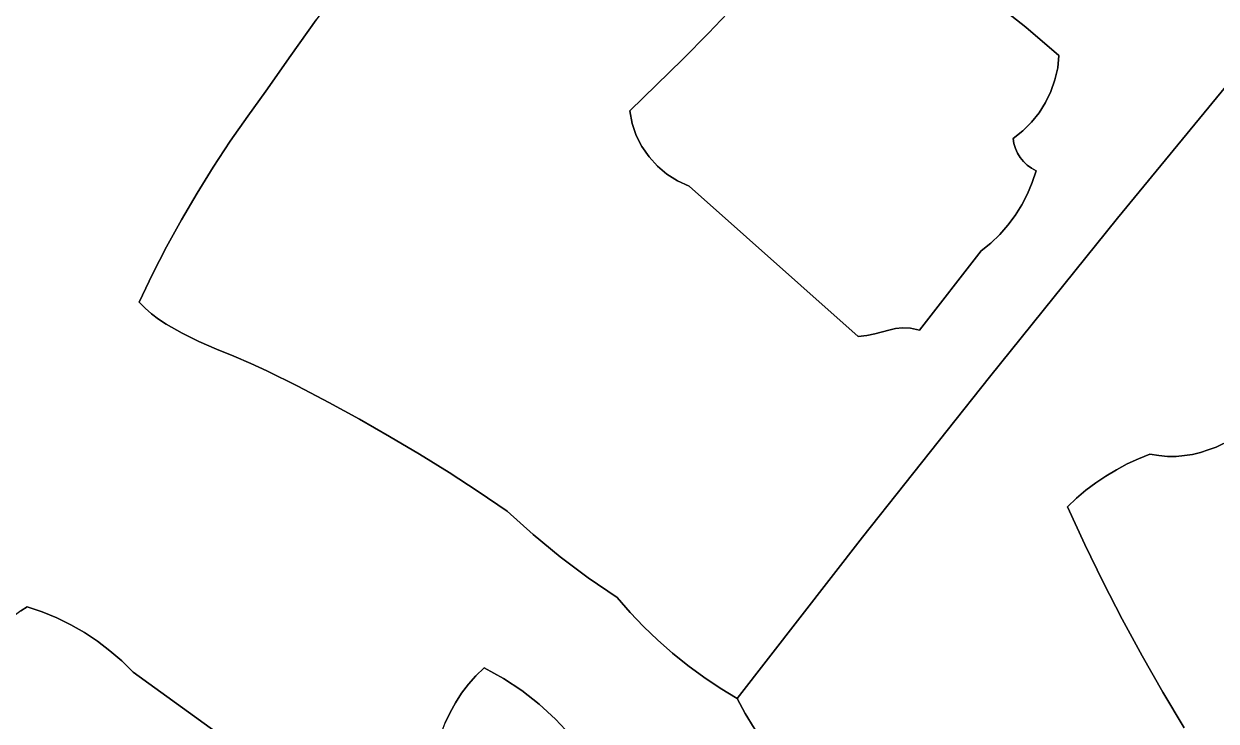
# Model space of a CAD drawing. Header units: inches. Extents: x 37.5 to 70.3, y 17.4 to 61.6.
# Drawn here: x 59.3 to 64.35, y 39.16 to 42.12 of the extents above; entities that cross this region are included whole.
import ezdxf

# ---------------------------------------------------------------- set-up
doc = ezdxf.new("R2010")
doc.units = ezdxf.units.IN
doc.layers.add('SURFACES_FOR_SKETCHUP', color=7, linetype='Continuous')

msp = doc.modelspace()

# ---------------------------------------------------------------- linework, layer by layer
at = {"layer": 'SURFACES_FOR_SKETCHUP'}
for points, invisible_edges in [([(61.2311, 42.9995), (61.1107, 42.8594), (62.2026, 42.0772)], 10), ([(62.2026, 42.0772), (62.3098, 42.1896), (61.2311, 42.9995)], 10), ([(61.1107, 42.8594), (60.9924, 42.7177), (62.0933, 41.9666)], 10), ([(62.0933, 41.9666), (62.2026, 42.0772), (61.1107, 42.8594)], 10), ([(59.5914, 42.6495), (60.4323, 41.9833), (59.705, 42.7375)], 3), ([(60.5401, 42.1335), (59.705, 42.7375), (60.4323, 41.9833)], 3), ([(60.9924, 42.7177), (60.8762, 42.5742), (61.8687, 41.7483)], 10), ([(61.8687, 41.7483), (62.0933, 41.9666), (60.9924, 42.7177)], 10), ([(59.4763, 42.5633), (60.3267, 41.8315), (59.5914, 42.6495)], 3), ([(60.4323, 41.9833), (59.5914, 42.6495), (60.3267, 41.8315)], 3), ([(59.36, 42.4788), (60.2494, 41.7263), (59.4763, 42.5633)], 3), ([(60.3267, 41.8315), (59.4763, 42.5633), (60.2494, 41.7263)], 3), ([(60.762, 42.429), (61.8687, 41.7483), (60.8762, 42.5742)], 3), ([(59.36, 42.4788), (59.2423, 42.3962), (60.1749, 41.6191)], 10), ([(60.2494, 41.7263), (59.36, 42.4788), (60.1749, 41.6191)], 3), ([(60.762, 42.429), (60.65, 42.2821), (61.8687, 41.7483)], 10), ([(59.0891, 42.2773), (60.1033, 41.51), (59.2423, 42.3962)], 3), ([(60.1033, 41.51), (60.1749, 41.6191), (59.2423, 42.3962)], 10), ([(63.4933, 41.6313), (63.2525, 42.3284), (62.3098, 42.1896)], 11), ([(63.2525, 42.3284), (63.4933, 41.6313), (63.4021, 42.2186)], 3), ([(63.5474, 42.1031), (64.7668, 42.3424), (63.4021, 42.2186)], 3), ([(64.7668, 42.3424), (63.5474, 42.1031), (64.6237, 42.1543)], 3), ([(58.9344, 42.1604), (59.9687, 41.2864), (59.0891, 42.2773)], 3), ([(60.1033, 41.51), (59.0891, 42.2773), (60.0345, 41.3991)], 3), ([(60.0345, 41.3991), (59.0891, 42.2773), (59.9687, 41.2864)], 3), ([(60.65, 42.2821), (60.5401, 42.1335), (61.8687, 41.7483)], 10), ([(63.4021, 42.2186), (63.4933, 41.6313), (63.5474, 42.1031)], 3), ([(58.7782, 42.0454), (59.9059, 41.1721), (58.9344, 42.1604)], 3), ([(59.9687, 41.2864), (58.9344, 42.1604), (59.9059, 41.1721)], 3), ([(63.4933, 41.6313), (62.3098, 42.1896), (62.121, 41.4287)], 11), ([(62.2026, 42.0772), (62.121, 41.4287), (62.3098, 42.1896)], 3), ([(63.6882, 41.9822), (64.6237, 42.1543), (63.5474, 42.1031)], 3), ([(64.6237, 42.1543), (63.6882, 41.9822), (64.4859, 41.9621)], 3), ([(60.5401, 42.1335), (60.4323, 41.9833), (61.8687, 41.7483)], 10), ([(63.5346, 41.6637), (63.5474, 42.1031), (63.4933, 41.6313)], 3), ([(63.5716, 41.7002), (63.5474, 42.1031), (63.5346, 41.6637)], 3), ([(63.604, 41.7405), (63.5474, 42.1031), (63.5716, 41.7002)], 3), ([(63.6882, 41.9822), (63.5474, 42.1031), (63.6826, 41.93)], 2), ([(63.654, 41.8305), (63.6711, 41.8793), (63.5474, 42.1031)], 10), ([(63.6316, 41.7841), (63.654, 41.8305), (63.5474, 42.1031)], 10), ([(63.6316, 41.7841), (63.5474, 42.1031), (63.604, 41.7405)], 3), ([(63.6826, 41.93), (63.5474, 42.1031), (63.6711, 41.8793)], 3), ([(62.0933, 41.9666), (62.121, 41.4287), (62.2026, 42.0772)], 3), ([(58.6206, 41.9325), (59.8461, 41.0561), (58.7782, 42.0454)], 3), ([(59.9059, 41.1721), (58.7782, 42.0454), (59.8461, 41.0561)], 3), ([(60.4323, 41.9833), (60.3267, 41.8315), (61.8792, 41.695)], 10), ([(61.8792, 41.695), (61.8687, 41.7483), (60.4323, 41.9833)], 10), ([(61.8687, 41.7483), (61.8792, 41.695), (62.0933, 41.9666)], 2), ([(61.8792, 41.695), (61.8966, 41.6444), (62.0933, 41.9666)], 10), ([(61.9205, 41.597), (62.0933, 41.9666), (61.8966, 41.6444)], 3), ([(61.9504, 41.5534), (62.0933, 41.9666), (61.9205, 41.597)], 3), ([(61.9504, 41.5534), (61.9859, 41.5142), (62.0933, 41.9666)], 10), ([(61.9859, 41.5142), (62.0264, 41.48), (62.0933, 41.9666)], 10), ([(62.0716, 41.4513), (62.0933, 41.9666), (62.0264, 41.48)], 3), ([(62.121, 41.4287), (62.0933, 41.9666), (62.0716, 41.4513)], 3), ([(63.6711, 41.8793), (64.4859, 41.9621), (63.6826, 41.93)], 3), ([(64.4859, 41.9621), (63.6711, 41.8793), (63.9365, 41.2935)], 3), ([(63.6826, 41.93), (64.4859, 41.9621), (63.6882, 41.9822)], 3), ([(64.4859, 41.9621), (63.9365, 41.2935), (64.8254, 40.6238)], 10), ([(58.4616, 41.8217), (59.7893, 40.9385), (58.6206, 41.9325)], 3), ([(59.8461, 41.0561), (58.6206, 41.9325), (59.7893, 40.9385)], 3), ([(63.6711, 41.8793), (63.654, 41.8305), (63.9365, 41.2935)], 10), ([(58.3012, 41.7128), (59.7893, 40.9385), (58.4616, 41.8217)], 3), ([(60.3267, 41.8315), (60.2494, 41.7263), (60.5932, 40.5132)], 10), ([(61.8966, 41.6444), (61.8792, 41.695), (60.3267, 41.8315)], 10), ([(60.3267, 41.8315), (60.5932, 40.5132), (61.8966, 41.6444)], 11), ([(63.654, 41.8305), (63.6316, 41.7841), (63.9365, 41.2935)], 10), ([(63.5908, 41.4948), (63.9365, 41.2935), (63.6316, 41.7841)], 11), ([(63.6316, 41.7841), (63.604, 41.7405), (63.5908, 41.4948)], 10), ([(59.7893, 40.9385), (58.3012, 41.7128), (58.7106, 40.0717)], 11), ([(60.2494, 41.7263), (60.1749, 41.6191), (60.4625, 40.5815)], 10), ([(60.4625, 40.5815), (60.5932, 40.5132), (60.2494, 41.7263)], 10), ([(63.5346, 41.6637), (63.5712, 41.5054), (63.5716, 41.7002)], 3), ([(63.5908, 41.4948), (63.5716, 41.7002), (63.5712, 41.5054)], 3), ([(63.604, 41.7405), (63.5716, 41.7002), (63.5908, 41.4948)], 10), ([(60.5932, 40.5132), (60.7227, 40.4424), (61.8966, 41.6444)], 10), ([(61.9205, 41.597), (61.8966, 41.6444), (60.7227, 40.4424)], 10), ([(63.4933, 41.6313), (63.4969, 41.6093), (63.5346, 41.6637)], 2), ([(63.4969, 41.6093), (63.5033, 41.5883), (63.5346, 41.6637)], 10), ([(63.5123, 41.5685), (63.5346, 41.6637), (63.5033, 41.5883)], 3), ([(63.5238, 41.55), (63.5346, 41.6637), (63.5123, 41.5685)], 3), ([(63.5238, 41.55), (63.5375, 41.5332), (63.5346, 41.6637)], 10), ([(63.5375, 41.5332), (63.5533, 41.5183), (63.5346, 41.6637)], 10), ([(63.5712, 41.5054), (63.5346, 41.6637), (63.5533, 41.5183)], 3), ([(60.1749, 41.6191), (60.1033, 41.51), (60.3305, 40.6474)], 10), ([(60.3305, 40.6474), (60.4625, 40.5815), (60.1749, 41.6191)], 10), ([(60.7227, 40.4424), (60.8507, 40.3693), (61.9205, 41.597)], 10), ([(61.9504, 41.5534), (61.9205, 41.597), (60.8507, 40.3693)], 10), ([(62.121, 41.4287), (63.3584, 41.1553), (63.4933, 41.6313)], 11), ([(63.4969, 41.6093), (63.4933, 41.6313), (63.3584, 41.1553)], 10), ([(63.5033, 41.5883), (63.4969, 41.6093), (63.3584, 41.1553)], 10), ([(60.8507, 40.3693), (60.9774, 40.2938), (61.9504, 41.5534)], 10), ([(61.9859, 41.5142), (61.9504, 41.5534), (60.9774, 40.2938)], 10), ([(63.3584, 41.1553), (63.3994, 41.1884), (63.5033, 41.5883)], 10), ([(63.3994, 41.1884), (63.4373, 41.2247), (63.5033, 41.5883)], 10), ([(63.4719, 41.2638), (63.5033, 41.5883), (63.4373, 41.2247)], 3), ([(63.5033, 41.5883), (63.4719, 41.2638), (63.5123, 41.5685)], 3), ([(63.5031, 41.3056), (63.5123, 41.5685), (63.4719, 41.2638)], 3), ([(63.5123, 41.5685), (63.5031, 41.3056), (63.5238, 41.55)], 3), ([(63.5031, 41.3056), (63.5308, 41.3498), (63.5238, 41.55)], 10), ([(63.5308, 41.3498), (63.5547, 41.3962), (63.5238, 41.55)], 10), ([(63.5375, 41.5332), (63.5238, 41.55), (63.5547, 41.3962)], 10), ([(60.1033, 41.51), (60.0345, 41.3991), (60.3305, 40.6474)], 10), ([(60.9774, 40.2938), (61.1027, 40.216), (61.9859, 41.5142)], 10), ([(62.0264, 41.48), (61.9859, 41.5142), (61.1027, 40.216)], 10), ([(63.5747, 41.4446), (63.5533, 41.5183), (63.5375, 41.5332)], 9), ([(63.5747, 41.4446), (63.5375, 41.5332), (63.5547, 41.3962)], 3), ([(63.5747, 41.4446), (63.5712, 41.5054), (63.5533, 41.5183)], 9), ([(63.5747, 41.4446), (63.5908, 41.4948), (63.5712, 41.5054)], 8), ([(63.5747, 41.4446), (63.9365, 41.2935), (63.5908, 41.4948)], 3), ([(61.1027, 40.216), (61.2266, 40.1358), (62.0264, 41.48)], 10), ([(62.0716, 41.4513), (62.0264, 41.48), (61.2266, 40.1358)], 10), ([(61.2266, 40.1358), (61.3489, 40.0533), (62.0716, 41.4513)], 10), ([(62.121, 41.4287), (62.0716, 41.4513), (61.3489, 40.0533)], 10), ([(63.5547, 41.3962), (63.9365, 41.2935), (63.5747, 41.4446)], 3), ([(60.0345, 41.3991), (59.9687, 41.2864), (60.1909, 40.7086)], 10), ([(60.1909, 40.7086), (60.2628, 40.6783), (60.0345, 41.3991)], 10), ([(60.2628, 40.6783), (60.3305, 40.6474), (60.0345, 41.3991)], 10), ([(61.3489, 40.0533), (61.459, 39.9538), (62.121, 41.4287)], 10), ([(62.8364, 40.7925), (62.121, 41.4287), (61.459, 39.9538)], 10), ([(62.121, 41.4287), (62.8364, 40.7925), (62.9663, 40.82)], 10), ([(62.121, 41.4287), (62.9663, 40.82), (63.3584, 41.1553)], 11), ([(63.5308, 41.3498), (63.9365, 41.2935), (63.5547, 41.3962)], 3), ([(63.5031, 41.3056), (63.9365, 41.2935), (63.5308, 41.3498)], 3), ([(63.9365, 41.2935), (63.393, 40.6202), (64.0737, 40.2944)], 10), ([(63.9365, 41.2935), (63.4373, 41.2247), (63.393, 40.6202)], 3), ([(63.4719, 41.2638), (63.4373, 41.2247), (63.9365, 41.2935)], 10), ([(63.4719, 41.2638), (63.9365, 41.2935), (63.5031, 41.3056)], 3), ([(64.0737, 40.2944), (64.4179, 40.3554), (63.9365, 41.2935)], 11), ([(64.4808, 40.3925), (63.9365, 41.2935), (64.4179, 40.3554)], 3), ([(64.5429, 40.4346), (63.9365, 41.2935), (64.4808, 40.3925)], 3), ([(64.6048, 40.48), (63.9365, 41.2935), (64.5429, 40.4346)], 3), ([(64.6048, 40.48), (64.8254, 40.6238), (63.9365, 41.2935)], 11), ([(59.9687, 41.2864), (59.9059, 41.1721), (60.1169, 40.7393)], 10), ([(60.1169, 40.7393), (60.1909, 40.7086), (59.9687, 41.2864)], 10), ([(63.3994, 41.1884), (63.3584, 41.1553), (63.393, 40.6202)], 10), ([(63.3994, 41.1884), (63.393, 40.6202), (63.4373, 41.2247)], 3), ([(59.9059, 41.1721), (59.8461, 41.0561), (59.971, 40.8064)], 10), ([(59.971, 40.8064), (60.0429, 40.7715), (59.9059, 41.1721)], 10), ([(60.0429, 40.7715), (60.1169, 40.7393), (59.9059, 41.1721)], 10), ([(62.9949, 40.8267), (63.3584, 41.1553), (62.9663, 40.82)], 3), ([(62.9949, 40.8267), (63.0252, 40.8298), (63.3584, 41.1553)], 10), ([(63.0252, 40.8298), (63.0586, 40.8279), (63.3584, 41.1553)], 10), ([(63.0586, 40.8279), (63.0969, 40.819), (63.3584, 41.1553)], 8), ([(63.0969, 40.819), (63.393, 40.6202), (63.3584, 41.1553)], 3), ([(59.7893, 40.9385), (59.8145, 40.9128), (59.8461, 41.0561)], 2), ([(59.8145, 40.9128), (59.8421, 40.8888), (59.8461, 41.0561)], 10), ([(59.8421, 40.8888), (59.8718, 40.8663), (59.8461, 41.0561)], 10), ([(59.8718, 40.8663), (59.9034, 40.8451), (59.8461, 41.0561)], 10), ([(59.9034, 40.8451), (59.971, 40.8064), (59.8461, 41.0561)], 10), ([(59.8145, 40.9128), (59.7893, 40.9385), (58.7106, 40.0717)], 10), ([(59.8421, 40.8888), (59.8145, 40.9128), (58.7106, 40.0717)], 10), ([(58.7106, 40.0717), (59.315, 39.6473), (59.8421, 40.8888)], 11), ([(59.8421, 40.8888), (59.315, 39.6473), (59.8718, 40.8663)], 3), ([(59.8718, 40.8663), (59.315, 39.6473), (59.9034, 40.8451)], 3), ([(59.3784, 39.6261), (59.9034, 40.8451), (59.315, 39.6473)], 3), ([(59.9034, 40.8451), (59.3784, 39.6261), (59.971, 40.8064)], 3), ([(59.44, 39.6009), (59.971, 40.8064), (59.3784, 39.6261)], 3), ([(59.971, 40.8064), (59.44, 39.6009), (60.0429, 40.7715)], 3), ([(61.459, 39.9538), (61.5735, 39.8595), (62.8364, 40.7925)], 10), ([(61.5735, 39.8595), (61.6921, 39.7705), (62.8364, 40.7925)], 10), ([(61.6921, 39.7705), (61.8148, 39.6869), (62.8364, 40.7925)], 10), ([(62.8553, 39.9422), (62.8364, 40.7925), (61.8148, 39.6869)], 11), ([(62.9663, 40.82), (62.8364, 40.7925), (62.9076, 40.8031)], 3), ([(62.8744, 40.7962), (62.9076, 40.8031), (62.8364, 40.7925)], 2), ([(62.8364, 40.7925), (62.8553, 39.9422), (62.8744, 40.7962)], 3), ([(62.8744, 40.7962), (62.8553, 39.9422), (62.9076, 40.8031)], 3), ([(63.393, 40.6202), (62.9076, 40.8031), (62.8553, 39.9422)], 3), ([(62.9076, 40.8031), (63.0969, 40.819), (62.9663, 40.82)], 3), ([(63.0969, 40.819), (62.9076, 40.8031), (63.393, 40.6202)], 11), ([(62.9663, 40.82), (63.0969, 40.819), (62.9949, 40.8267)], 3), ([(63.0586, 40.8279), (63.0252, 40.8298), (62.9949, 40.8267)], 8), ([(63.0586, 40.8279), (62.9949, 40.8267), (63.0969, 40.819)], 3), ([(59.44, 39.6009), (59.4997, 39.5717), (60.0429, 40.7715)], 10), ([(60.0429, 40.7715), (59.4997, 39.5717), (60.1169, 40.7393)], 3), ([(59.5574, 39.5388), (60.1169, 40.7393), (59.4997, 39.5717)], 3), ([(60.1169, 40.7393), (59.5574, 39.5388), (60.1909, 40.7086)], 3), ([(59.6127, 39.5021), (60.1909, 40.7086), (59.5574, 39.5388)], 3), ([(60.1909, 40.7086), (59.6127, 39.5021), (60.2628, 40.6783)], 3), ([(60.3305, 40.6474), (60.2628, 40.6783), (59.6127, 39.5021)], 10), ([(59.6127, 39.5021), (59.6656, 39.4619), (60.3305, 40.6474)], 10), ([(60.4625, 40.5815), (60.3305, 40.6474), (59.6656, 39.4619)], 10), ([(63.393, 40.6202), (62.8553, 39.9422), (63.7241, 40.0717)], 10), ([(64.0251, 40.2749), (64.0737, 40.2944), (63.393, 40.6202)], 10), ([(63.7241, 40.0717), (63.7623, 40.1075), (63.393, 40.6202)], 10), ([(63.7623, 40.1075), (63.8022, 40.1411), (63.393, 40.6202)], 10), ([(63.8022, 40.1411), (63.8439, 40.1725), (63.393, 40.6202)], 10), ([(63.8439, 40.1725), (63.887, 40.2016), (63.393, 40.6202)], 10), ([(63.887, 40.2016), (63.9317, 40.2284), (63.393, 40.6202)], 10), ([(63.9317, 40.2284), (63.9778, 40.2529), (63.393, 40.6202)], 10), ([(63.9778, 40.2529), (64.0251, 40.2749), (63.393, 40.6202)], 10), ([(59.6656, 39.4619), (59.7159, 39.4182), (60.4625, 40.5815)], 10), ([(60.5932, 40.5132), (60.4625, 40.5815), (59.7159, 39.4182)], 10), ([(59.7633, 39.3712), (60.5932, 40.5132), (59.7159, 39.4182)], 3), ([(60.5932, 40.5132), (59.7633, 39.3712), (60.7227, 40.4424)], 3), ([(60.7227, 40.4424), (59.7633, 39.3712), (60.8507, 40.3693)], 3), ([(59.7633, 39.3712), (61.13, 39.2413), (60.8507, 40.3693)], 11), ([(60.8507, 40.3693), (61.1561, 39.2814), (60.9774, 40.2938)], 3), ([(61.1561, 39.2814), (60.8507, 40.3693), (61.13, 39.2413)], 3), ([(64.4179, 40.3554), (64.0737, 40.2944), (64.3538, 40.3245)], 3), ([(64.3538, 40.3245), (65.2478, 39.34), (64.4179, 40.3554)], 3), ([(60.9774, 40.2938), (61.1851, 39.3196), (61.1027, 40.216)], 3), ([(61.1851, 39.3196), (60.9774, 40.2938), (61.1561, 39.2814)], 3), ([(64.1843, 40.2849), (63.8754, 39.7522), (64.2196, 40.2878)], 3), ([(63.9562, 39.5951), (64.2196, 40.2878), (63.8754, 39.7522)], 3), ([(63.8754, 39.7522), (64.1483, 40.2849), (63.9778, 40.2529)], 11), ([(64.1483, 40.2849), (63.8754, 39.7522), (64.1843, 40.2849)], 3), ([(64.2879, 40.3015), (63.9562, 39.5951), (64.3211, 40.312)], 3), ([(64.0403, 39.4397), (64.3211, 40.312), (63.9562, 39.5951)], 3), ([(64.254, 40.2934), (63.9562, 39.5951), (64.2879, 40.3015)], 3), ([(64.2196, 40.2878), (63.9562, 39.5951), (64.254, 40.2934)], 3), ([(64.0251, 40.2749), (63.9778, 40.2529), (64.1115, 40.288)], 10), ([(64.1115, 40.288), (63.9778, 40.2529), (64.1483, 40.2849)], 3), ([(64.1115, 40.288), (64.0737, 40.2944), (64.0251, 40.2749)], 8), ([(64.3211, 40.312), (64.0403, 39.4397), (64.3538, 40.3245)], 3), ([(65.2478, 39.34), (64.3538, 40.3245), (64.0403, 39.4397)], 11), ([(64.3538, 40.3245), (64.0737, 40.2944), (64.3211, 40.312)], 3), ([(64.3211, 40.312), (64.0737, 40.2944), (64.2879, 40.3015)], 3), ([(64.2879, 40.3015), (64.0737, 40.2944), (64.254, 40.2934)], 3), ([(64.0737, 40.2944), (64.1115, 40.288), (64.254, 40.2934)], 10), ([(64.2196, 40.2878), (64.254, 40.2934), (64.1115, 40.288)], 10), ([(64.1483, 40.2849), (64.2196, 40.2878), (64.1115, 40.288)], 3), ([(64.1483, 40.2849), (64.1843, 40.2849), (64.2196, 40.2878)], 8), ([(63.8754, 39.7522), (63.9778, 40.2529), (63.798, 39.9111)], 3), ([(63.9317, 40.2284), (63.798, 39.9111), (63.9778, 40.2529)], 3), ([(63.9317, 40.2284), (63.887, 40.2016), (63.798, 39.9111)], 10), ([(61.2514, 39.3894), (61.1027, 40.216), (61.2169, 39.3556)], 3), ([(61.1027, 40.216), (61.2514, 39.3894), (61.2266, 40.1358)], 3), ([(61.2169, 39.3556), (61.1027, 40.216), (61.1851, 39.3196)], 3), ([(63.887, 40.2016), (63.8439, 40.1725), (63.798, 39.9111)], 10), ([(61.2266, 40.1358), (61.2514, 39.3894), (61.3489, 40.0533)], 3), ([(63.7623, 40.1075), (63.798, 39.9111), (63.8022, 40.1411)], 3), ([(63.8439, 40.1725), (63.8022, 40.1411), (63.798, 39.9111)], 10), ([(63.7623, 40.1075), (63.7241, 40.0717), (63.798, 39.9111)], 8), ([(58.7099, 40.0335), (59.315, 39.6473), (58.7106, 40.0717)], 3), ([(59.315, 39.6473), (58.7099, 40.0335), (59.2874, 39.6304)], 3), ([(61.459, 39.9538), (61.3489, 40.0533), (61.2514, 39.3894)], 10), ([(63.7241, 40.0717), (62.8553, 39.9422), (63.798, 39.9111)], 3), ([(61.5735, 39.8595), (61.459, 39.9538), (61.2514, 39.3894)], 10), ([(61.8148, 39.6869), (61.8699, 39.6241), (62.8553, 39.9422)], 10), ([(61.8699, 39.6241), (61.9277, 39.5638), (62.8553, 39.9422)], 10), ([(61.988, 39.5061), (62.8553, 39.9422), (61.9277, 39.5638)], 3), ([(62.0506, 39.4511), (62.8553, 39.9422), (61.988, 39.5061)], 3), ([(62.0506, 39.4511), (62.1156, 39.3988), (62.8553, 39.9422)], 10), ([(62.1828, 39.3494), (62.8553, 39.9422), (62.1156, 39.3988)], 3), ([(62.1828, 39.3494), (62.2522, 39.3029), (62.8553, 39.9422)], 10), ([(62.3236, 39.2594), (62.8553, 39.9422), (62.2522, 39.3029)], 2), ([(62.3236, 39.2594), (62.3579, 39.1958), (62.8553, 39.9422)], 2), ([(62.3579, 39.1958), (62.3956, 39.1342), (62.8553, 39.9422)], 10), ([(62.4365, 39.0749), (62.8553, 39.9422), (62.3956, 39.1342)], 3), ([(62.4805, 39.0179), (62.8553, 39.9422), (62.4365, 39.0749)], 3), ([(62.4805, 39.0179), (62.5276, 38.9634), (62.8553, 39.9422)], 10), ([(62.5276, 38.9634), (62.5775, 38.9115), (62.8553, 39.9422)], 10), ([(62.6304, 38.8623), (62.8553, 39.9422), (62.5775, 38.9115)], 3), ([(62.6859, 38.816), (62.8553, 39.9422), (62.6304, 38.8623)], 3), ([(62.6859, 38.816), (63.9562, 39.5951), (62.8553, 39.9422)], 11), ([(63.8754, 39.7522), (62.8553, 39.9422), (63.9562, 39.5951)], 3), ([(63.798, 39.9111), (62.8553, 39.9422), (63.8754, 39.7522)], 3), ([(61.2514, 39.3894), (61.3339, 39.3442), (61.5735, 39.8595)], 10), ([(61.5735, 39.8595), (61.3339, 39.3442), (61.6921, 39.7705)], 3), ([(61.3339, 39.3442), (61.412, 39.2927), (61.6921, 39.7705)], 10), ([(61.6921, 39.7705), (61.412, 39.2927), (61.8148, 39.6869)], 3), ([(61.412, 39.2927), (61.4855, 39.2352), (61.8148, 39.6869)], 10), ([(61.8699, 39.6241), (61.8148, 39.6869), (61.4855, 39.2352)], 10), ([(59.2325, 39.5865), (59.3784, 39.6261), (59.2599, 39.61)], 3), ([(59.3784, 39.6261), (59.2325, 39.5865), (59.44, 39.6009)], 3), ([(59.2874, 39.6304), (59.2599, 39.61), (59.3784, 39.6261)], 10), ([(59.3784, 39.6261), (59.315, 39.6473), (59.2874, 39.6304)], 8), ([(61.9277, 39.5638), (61.8699, 39.6241), (61.4855, 39.2352)], 10), ([(59.1522, 39.5007), (59.44, 39.6009), (59.2053, 39.5601)], 3), ([(59.44, 39.6009), (59.1522, 39.5007), (59.4997, 39.5717)], 3), ([(59.4997, 39.5717), (59.1522, 39.5007), (59.5574, 39.5388)], 3), ([(59.2053, 39.5601), (59.44, 39.6009), (59.2325, 39.5865)], 3), ([(63.9562, 39.5951), (62.6859, 38.816), (64.0403, 39.4397)], 3), ([(59.5574, 39.5388), (59.1012, 39.4348), (59.6127, 39.5021)], 3), ([(59.1012, 39.4348), (59.5574, 39.5388), (59.1522, 39.5007)], 3), ([(61.4855, 39.2352), (61.5539, 39.1721), (61.9277, 39.5638)], 10), ([(61.988, 39.5061), (61.9277, 39.5638), (61.5539, 39.1721)], 10), ([(59.053, 39.3658), (59.6127, 39.5021), (59.1012, 39.4348)], 3), ([(59.6127, 39.5021), (59.053, 39.3658), (59.6656, 39.4619)], 3), ([(61.5539, 39.1721), (61.6171, 39.1036), (61.988, 39.5061)], 10), ([(62.0506, 39.4511), (61.988, 39.5061), (61.6171, 39.1036)], 10), ([(59.6656, 39.4619), (59.053, 39.3658), (59.7159, 39.4182)], 3), ([(61.6171, 39.1036), (61.6745, 39.0302), (62.0506, 39.4511)], 10), ([(62.1156, 39.3988), (62.0506, 39.4511), (61.6745, 39.0302)], 10), ([(63.0521, 38.3503), (64.0403, 39.4397), (62.6859, 38.816)], 3), ([(64.0403, 39.4397), (63.0521, 38.3503), (64.1277, 39.2861)], 3), ([(64.1277, 39.2861), (65.2478, 39.34), (64.0403, 39.4397)], 3), ([(58.7891, 39.0034), (59.7633, 39.3712), (58.933, 39.1711)], 3), ([(58.7891, 39.0034), (60.2509, 37.8714), (59.7633, 39.3712)], 11), ([(58.933, 39.1711), (59.7633, 39.3712), (59.0084, 39.2967)], 3), ([(59.0084, 39.2967), (59.7159, 39.4182), (59.053, 39.3658)], 3), ([(59.7159, 39.4182), (59.0084, 39.2967), (59.7633, 39.3712)], 3), ([(60.4854, 38.1799), (60.5805, 38.2852), (59.7633, 39.3712)], 10), ([(59.7633, 39.3712), (60.5805, 38.2852), (60.7315, 38.6746)], 3), ([(60.4854, 38.1799), (59.7633, 39.3712), (60.3707, 38.0236)], 3), ([(60.3707, 38.0236), (59.7633, 39.3712), (60.2509, 37.8714)], 3), ([(60.7315, 38.6746), (61.0564, 39.0645), (59.7633, 39.3712)], 2), ([(61.07, 39.1108), (59.7633, 39.3712), (61.0564, 39.0645)], 3), ([(61.0868, 39.1558), (59.7633, 39.3712), (61.07, 39.1108)], 3), ([(61.1069, 39.1994), (59.7633, 39.3712), (61.0868, 39.1558)], 3), ([(61.1069, 39.1994), (61.13, 39.2413), (59.7633, 39.3712)], 10), ([(61.3339, 39.3442), (61.2514, 39.3894), (61.2169, 39.3556)], 8), ([(61.6745, 39.0302), (61.9012, 38.8671), (62.1156, 39.3988)], 11), ([(62.1828, 39.3494), (62.1156, 39.3988), (61.9012, 38.8671)], 10), ([(61.3339, 39.3442), (61.1561, 39.2814), (61.412, 39.2927)], 3), ([(61.1561, 39.2814), (61.3339, 39.3442), (61.1851, 39.3196)], 3), ([(61.2169, 39.3556), (61.1851, 39.3196), (61.3339, 39.3442)], 10), ([(62.2522, 39.3029), (62.1828, 39.3494), (61.9012, 38.8671)], 10), ([(64.2184, 39.1345), (65.2478, 39.34), (64.1277, 39.2861)], 3), ([(64.5536, 38.8586), (65.2478, 39.34), (64.2184, 39.1345)], 11), ([(61.13, 39.2413), (61.412, 39.2927), (61.1561, 39.2814)], 3), ([(61.412, 39.2927), (61.13, 39.2413), (61.1609, 39.0028)], 11), ([(61.1609, 39.0028), (61.2056, 38.9629), (61.412, 39.2927)], 10), ([(61.4855, 39.2352), (61.412, 39.2927), (61.2056, 38.9629)], 10), ([(61.9012, 38.8671), (61.9443, 38.8338), (62.2522, 39.3029)], 10), ([(62.3579, 39.1958), (62.2522, 39.3029), (61.9443, 38.8338)], 11), ([(62.3579, 39.1958), (62.3236, 39.2594), (62.2522, 39.3029)], 8), ([(64.1277, 39.2861), (63.0521, 38.3503), (64.2184, 39.1345)], 3), ([(61.1069, 39.1994), (61.1609, 39.0028), (61.13, 39.2413)], 3), ([(61.2056, 38.9629), (61.2447, 38.9179), (61.4855, 39.2352)], 10), ([(61.5539, 39.1721), (61.4855, 39.2352), (61.2447, 38.9179)], 10), ([(61.0868, 39.1558), (61.1366, 39.0206), (61.1069, 39.1994)], 3), ([(61.1366, 39.0206), (61.1609, 39.0028), (61.1069, 39.1994)], 10), ([(61.2447, 38.9179), (61.2778, 38.8681), (61.5539, 39.1721)], 10), ([(61.6171, 39.1036), (61.5539, 39.1721), (61.2778, 38.8681)], 10), ([(62.3956, 39.1342), (62.3579, 39.1958), (61.9443, 38.8338)], 10)]:
    msp.add_3dface(points, dxfattribs=dict(at, invisible_edges=invisible_edges))

doc.saveas('drawing.dxf')
